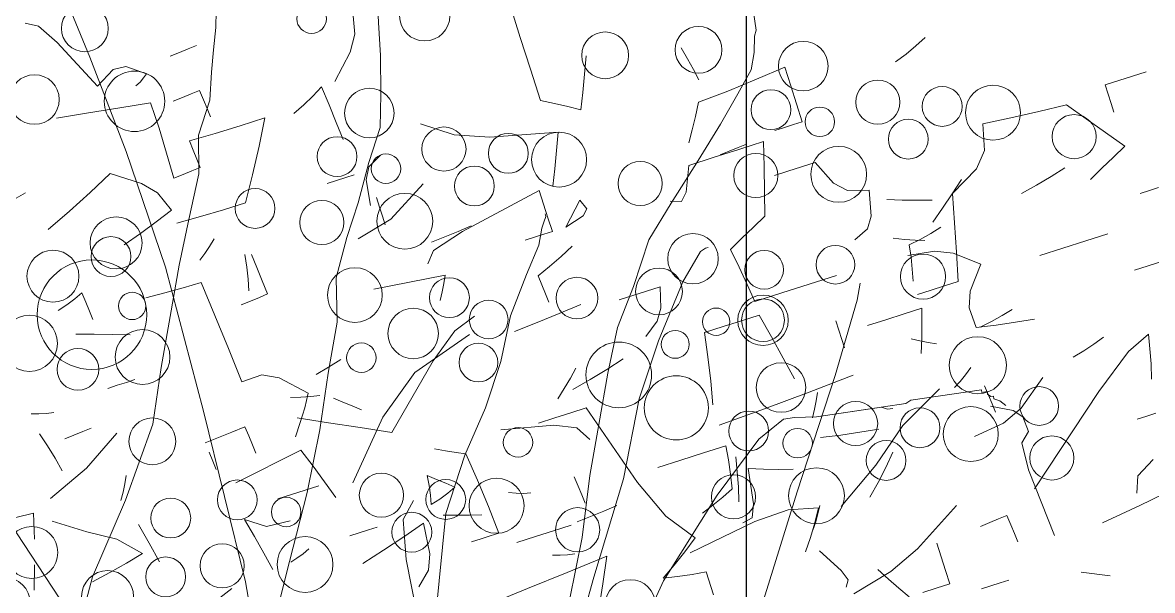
# Model space of a CAD drawing. Header units: metres. Extents: x -325 to 301, y -147 to 149.
# Drawn here: x 16.535 to 17.389, y 116.158 to 116.588 of the extents above; entities that cross this region are included whole.
import ezdxf

# ---------------------------------------------------------------- set-up
doc = ezdxf.new("R2010")
doc.units = ezdxf.units.M
doc.layers.add('-AUX_RIM', color=2, linetype='Continuous', plot=False)
doc.layers.add('0-TX-1_25', color=7, linetype='Continuous', true_color=0x3f4f7f)
doc.layers.add('05-VEG-gris 50%', color=253, linetype='Continuous', lineweight=18)
doc.layers.add('05-VEG-sec plano 2_', color=251, linetype='Continuous', lineweight=18)
doc.layers.add('10-DET_TERRENY_compactat', color=252, linetype='Continuous')

# ---------------------------------------------------------------- blocks, each defined once
blk = doc.blocks.new('arbusto')
at = {"color": 0}
for p, q in [((84.66328, 110.00926), (84.65518, 110.00419)), ((84.65518, 110.00419), (84.64646, 109.98914)), ((84.64646, 109.98914), (84.62966, 109.95121)), ((84.56108, 109.95543), (84.5548, 109.95581)), ((84.56781, 109.95501), (84.56108, 109.95543)), ((84.57476, 109.95459), (84.56781, 109.95501)), ((84.60632, 109.95784), (84.59442, 109.94837)), ((84.61545, 109.95858), (84.60632, 109.95784)), ((84.62966, 109.95121), (84.61545, 109.95858)), ((84.59442, 109.94837), (84.59733, 109.94622)), ((84.59733, 109.94622), (84.60047, 109.94429)), ((84.44731, 109.92754), (84.44378, 109.9426)), ((84.60047, 109.94429), (84.60409, 109.94277)), ((84.66398, 109.93909), (84.64175, 109.93544)), ((84.61974, 109.93179), (84.59818, 109.9281)), ((84.64175, 109.93544), (84.61974, 109.93179)), ((84.45443, 109.91671), (84.44731, 109.92754)), ((84.56294, 109.92526), (84.56251, 109.91831)), ((84.56922, 109.92487), (84.56294, 109.92526)), ((84.57595, 109.92446), (84.56922, 109.92487)), ((84.5829, 109.92403), (84.57595, 109.92446)), ((84.59818, 109.9281), (84.59833, 109.90935)), ((84.47127, 109.90083), (84.45443, 109.91671)), ((84.56251, 109.91831), (84.5621, 109.91158)), ((84.5621, 109.91158), (84.56171, 109.9053)), ((84.59833, 109.90935), (84.59894, 109.89102)), ((84.48125, 109.90022), (84.48041, 109.88654)), ((84.48904, 109.89603), (84.48125, 109.90022)), ((84.49709, 109.89227), (84.48904, 109.89603)), ((84.50559, 109.88871), (84.49709, 109.89227)), ((84.54394, 109.89266), (84.52586, 109.89247)), ((84.52586, 109.89247), (84.53609, 109.87485)), ((84.56227, 109.89328), (84.54394, 109.89266)), ((84.58106, 109.89409), (84.56227, 109.89328)), ((84.58063, 109.88714), (84.58106, 109.89409)), ((84.59894, 109.89102), (84.5998, 109.8729)), ((84.7163, 109.89383), (84.70145, 109.89671)), ((85.2822, 109.89108), (85.28074, 109.86742)), ((84.48041, 109.88654), (84.4796, 109.87331)), ((84.58022, 109.88041), (84.58063, 109.88714)), ((84.64095, 109.89041), (84.6223, 109.87671)), ((84.65852, 109.88235), (84.64095, 109.89041)), ((84.53609, 109.87485), (84.54678, 109.85742)), ((84.57983, 109.87413), (84.58022, 109.88041)), ((84.6223, 109.87671), (84.6139, 109.86684)), ((84.67634, 109.8745), (84.65852, 109.88235)), ((84.4796, 109.87331), (84.4788, 109.8603)), ((84.58612, 109.87374), (84.57983, 109.87413)), ((84.59285, 109.87333), (84.58612, 109.87374)), ((84.5998, 109.8729), (84.59285, 109.87333)), ((84.6139, 109.86684), (84.60855, 109.85232)), ((84.69462, 109.86707), (84.67634, 109.8745)), ((85.28074, 109.86742), (85.27932, 109.84421)), ((84.54678, 109.85742), (84.55773, 109.84042)), ((84.60855, 109.85232), (84.62134, 109.84783)), ((84.62134, 109.84783), (84.63437, 109.84376)), ((84.63437, 109.84376), (84.64786, 109.83989)), ((85.24346, 109.83138), (85.23921, 109.84363)), ((85.27932, 109.84421), (85.2779, 109.82121)), ((84.46806, 109.83647), (84.45761, 109.84156)), ((84.47275, 109.82838), (84.46806, 109.83647)), ((84.55773, 109.84042), (84.57407, 109.84071)), ((84.57407, 109.84071), (84.59089, 109.84142)), ((84.59089, 109.84142), (84.60794, 109.84234)), ((84.47573, 109.81039), (84.47275, 109.82838)), ((85.17341, 109.83264), (85.17092, 109.82408)), ((85.24773, 109.81936), (85.24346, 109.83138)), ((84.59151, 109.8196), (84.58675, 109.82361)), ((84.5963, 109.81604), (84.59151, 109.8196)), ((85.17092, 109.82408), (85.16867, 109.81594)), ((85.2779, 109.82121), (85.26891, 109.81676)), ((85.36336, 109.82598), (85.3425, 109.8126)), ((84.46514, 109.79683), (84.43581, 109.81284)), ((84.60111, 109.8127), (84.5963, 109.81604)), ((84.68656, 109.81747), (84.68613, 109.81052)), ((84.69273, 109.81513), (84.68656, 109.81747)), ((84.69935, 109.81298), (84.69273, 109.81513)), ((84.70622, 109.81126), (84.69935, 109.81298)), ((85.16867, 109.81594), (85.16688, 109.808)), ((85.25203, 109.80777), (85.24773, 109.81936)), ((85.26036, 109.81227), (85.25203, 109.80777)), ((85.26891, 109.81676), (85.26036, 109.81227)), ((85.3425, 109.8126), (85.31865, 109.80498)), ((84.56495, 109.79489), (84.56556, 109.80487)), ((84.68572, 109.80379), (84.68533, 109.79751)), ((84.68613, 109.81052), (84.68572, 109.80379)), ((85.31865, 109.80498), (85.27138, 109.79657)), ((84.49133, 109.79125), (84.46514, 109.79683)), ((84.60518, 109.79743), (84.60365, 109.77247)), ((84.61827, 109.79792), (84.60518, 109.79743)), ((84.63161, 109.79884), (84.61827, 109.79792)), ((84.64541, 109.79996), (84.63161, 109.79884)), ((85.01375, 109.79366), (85.00596, 109.79785)), ((85.10638, 109.80169), (85.10554, 109.78802)), ((85.12752, 109.79843), (85.10638, 109.80169)), ((85.14911, 109.79536), (85.12752, 109.79843)), ((85.27138, 109.79657), (85.27564, 109.78432)), ((85.42331, 109.80226), (85.41703, 109.80264)), ((85.43004, 109.80185), (85.42331, 109.80226)), ((85.43699, 109.80142), (85.43004, 109.80185)), ((84.56433, 109.78491), (84.56495, 109.79489)), ((84.7, 109.7916), (84.68775, 109.78734)), ((85.0218, 109.7899), (85.01375, 109.79366)), ((85.0303, 109.78633), (85.0218, 109.7899)), ((85.10554, 109.78802), (85.10473, 109.77478)), ((85.17095, 109.79272), (85.14911, 109.79536)), ((85.17541, 109.78372), (85.17095, 109.79272)), ((84.56372, 109.77493), (84.56433, 109.78491)), ((84.67573, 109.78307), (84.66415, 109.77877)), ((84.68775, 109.78734), (84.67573, 109.78307)), ((85.1799, 109.77517), (85.17541, 109.78372)), ((85.27564, 109.78432), (85.27991, 109.77229)), ((85.40539, 109.77635), (85.40582, 109.7833)), ((84.42337, 109.77353), (84.41339, 109.77415)), ((84.43335, 109.77292), (84.42337, 109.77353)), ((84.44333, 109.77231), (84.43335, 109.77292)), ((84.57, 109.77454), (84.56372, 109.77493)), ((84.57673, 109.77413), (84.57, 109.77454)), ((84.58368, 109.7737), (84.57673, 109.77413)), ((84.60365, 109.77247), (84.60211, 109.74752)), ((85.10473, 109.77478), (85.10393, 109.76177)), ((85.18439, 109.76684), (85.1799, 109.77517)), ((85.27991, 109.77229), (85.28421, 109.76071)), ((85.40498, 109.76962), (85.40539, 109.77635)), ((84.21882, 109.76606), (84.21254, 109.76645)), ((84.22555, 109.76565), (84.21882, 109.76606)), ((84.2325, 109.76522), (84.22555, 109.76565)), ((85.40459, 109.76333), (85.40498, 109.76962)), ((85.50578, 109.75841), (85.50502, 109.76718)), ((85.10393, 109.76177), (85.11021, 109.76138)), ((85.11021, 109.76138), (85.11694, 109.76097)), ((85.11694, 109.76097), (85.12389, 109.76054)), ((85.29419, 109.7601), (85.29357, 109.75012)), ((85.3534, 109.74551), (85.29419, 109.7601)), ((85.50701, 109.75006), (85.50578, 109.75841)), ((84.46706, 109.75081), (84.4418, 109.74735)), ((84.49232, 109.75427), (84.46706, 109.75081)), ((84.74745, 109.74861), (84.74234, 109.74696)), ((85.13357, 109.75494), (85.13752, 109.7377)), ((85.15157, 109.75383), (85.13357, 109.75494)), ((85.1698, 109.75271), (85.15157, 109.75383)), ((85.18846, 109.75157), (85.1698, 109.75271)), ((85.19479, 109.73374), (85.18846, 109.75157)), ((85.29357, 109.75012), (85.29296, 109.74014)), ((85.50847, 109.74192), (85.50701, 109.75006)), ((84.4418, 109.74735), (84.44452, 109.74218)), ((84.44452, 109.74218), (84.44747, 109.73698)), ((84.60211, 109.74752), (84.60058, 109.72257)), ((84.73724, 109.74552), (84.73217, 109.74454)), ((84.74234, 109.74696), (84.73724, 109.74552)), ((85.2651, 109.73962), (85.26831, 109.74666)), ((85.26831, 109.74666), (85.273, 109.74136)), ((85.273, 109.74136), (85.27768, 109.73607)), ((85.37629, 109.73761), (85.3534, 109.74551)), ((84.3608, 109.73359), (84.35105, 109.7379)), ((84.37058, 109.72972), (84.3608, 109.73359)), ((84.44747, 109.73698), (84.45086, 109.73177)), ((84.74653, 109.73364), (84.74396, 109.72378)), ((84.87191, 109.73595), (84.86193, 109.73656)), ((84.88189, 109.73534), (84.87191, 109.73595)), ((84.89187, 109.73473), (84.88189, 109.73534)), ((84.89145, 109.72778), (84.89187, 109.73473)), ((85.13752, 109.7377), (85.14148, 109.72069)), ((85.19965, 109.72824), (85.19479, 109.73374)), ((85.26874, 109.7355), (85.2651, 109.73962)), ((85.28237, 109.73077), (85.26874, 109.7355)), ((85.27768, 109.73607), (85.28237, 109.73077)), ((85.29296, 109.74014), (85.29235, 109.73016)), ((85.38248, 109.72963), (85.37629, 109.73761)), ((84.38038, 109.72608), (84.37058, 109.72972)), ((84.37995, 109.71913), (84.38038, 109.72608)), ((84.71727, 109.72542), (84.71099, 109.7258)), ((84.724, 109.725), (84.71727, 109.72542)), ((84.73095, 109.72458), (84.724, 109.725)), ((84.89103, 109.72105), (84.89145, 109.72778)), ((84.92151, 109.72789), (84.91069, 109.71483)), ((84.94155, 109.72796), (84.92151, 109.72789)), ((84.96162, 109.72847), (84.94155, 109.72796)), ((84.9817, 109.72921), (84.96162, 109.72847)), ((84.98521, 109.71081), (84.9817, 109.72921)), ((85.10209, 109.73183), (85.09324, 109.71456)), ((85.11207, 109.73121), (85.10209, 109.73183)), ((85.12205, 109.7306), (85.11207, 109.73121)), ((85.13203, 109.72999), (85.12205, 109.7306)), ((85.2072, 109.73038), (85.19965, 109.72824)), ((85.29235, 109.73016), (85.29863, 109.72977)), ((85.29863, 109.72977), (85.30536, 109.72936)), ((85.30536, 109.72936), (85.31231, 109.72893)), ((84.37954, 109.7124), (84.37995, 109.71913)), ((84.57499, 109.71672), (84.55912, 109.70007)), ((84.58573, 109.72255), (84.57499, 109.71672)), ((84.60058, 109.72257), (84.58573, 109.72255)), ((84.72314, 109.70019), (84.69502, 109.71658)), ((84.74396, 109.72378), (84.74161, 109.7139)), ((84.89065, 109.71476), (84.89103, 109.72105)), ((85.14148, 109.72069), (85.14547, 109.70411)), ((84.37915, 109.70612), (84.37954, 109.7124)), ((84.53985, 109.71257), (84.52998, 109.71492)), ((84.54975, 109.71066), (84.53985, 109.71257)), ((84.74161, 109.7139), (84.7397, 109.704)), ((84.91069, 109.71483), (84.89989, 109.70221)), ((84.99363, 109.6999), (84.98521, 109.71081)), ((85.09324, 109.71456), (85.085, 109.70727)), ((84.48394, 109.6897), (84.43904, 109.70244)), ((84.89989, 109.70221), (84.88911, 109.68981)), ((85.085, 109.70727), (85.07031, 109.70372)), ((85.07031, 109.70372), (85.07328, 109.68573)), ((85.14547, 109.70411), (85.15515, 109.69851)), ((85.60743, 109.70078), (85.60115, 109.70116)), ((85.61416, 109.70036), (85.60743, 109.70078)), ((84.08743, 109.68701), (84.07788, 109.69457)), ((84.37484, 109.69636), (84.35858, 109.69736)), ((84.39155, 109.69534), (84.37484, 109.69636)), ((84.40848, 109.6943), (84.39155, 109.69534)), ((84.55912, 109.70007), (84.56487, 109.69099)), ((84.75375, 109.68811), (84.72314, 109.70019)), ((85.01418, 109.68713), (84.99363, 109.6999)), ((85.05971, 109.69436), (85.0495, 109.69127)), ((85.15515, 109.69851), (85.16482, 109.69291)), ((85.16482, 109.69291), (85.1745, 109.6873)), ((85.62111, 109.69993), (85.61416, 109.70036)), ((84.097, 109.67967), (84.08743, 109.68701)), ((84.5151, 109.66734), (84.48394, 109.6897)), ((84.53824, 109.68632), (84.53294, 109.68164)), ((84.54354, 109.69101), (84.53824, 109.68632)), ((84.56487, 109.69099), (84.57109, 109.68234)), ((84.60829, 109.68506), (84.60788, 109.67833)), ((84.60872, 109.69201), (84.60829, 109.68506)), ((84.6187, 109.6914), (84.60872, 109.69201)), ((84.62868, 109.69078), (84.6187, 109.6914)), ((84.63866, 109.69017), (84.62868, 109.69078)), ((84.70128, 109.68131), (84.69855, 109.68649)), ((84.88911, 109.68981), (84.89879, 109.68421)), ((85.01795, 109.66686), (85.01418, 109.68713)), ((85.03932, 109.68863), (85.02916, 109.68621)), ((85.0495, 109.69127), (85.03932, 109.68863)), ((85.07328, 109.68573), (85.07798, 109.67765)), ((85.1745, 109.6873), (85.1717, 109.67374)), ((85.37569, 109.67939), (85.35976, 109.68594)), ((84.01794, 109.67625), (84.00678, 109.6789)), ((84.10659, 109.67277), (84.097, 109.67967)), ((84.53294, 109.68164), (84.52764, 109.67695)), ((84.57109, 109.68234), (84.57755, 109.67389)), ((84.60788, 109.67833), (84.60749, 109.67205)), ((84.63782, 109.67649), (84.63824, 109.68322)), ((84.70422, 109.67612), (84.70128, 109.68131)), ((84.79418, 109.6847), (84.76842, 109.6822)), ((84.76842, 109.6822), (84.77366, 109.66488)), ((84.89879, 109.68421), (84.90846, 109.6786)), ((84.90846, 109.6786), (84.91814, 109.673)), ((85.07798, 109.67765), (85.08843, 109.67255)), ((85.39543, 109.66259), (85.37569, 109.67939)), ((84.02955, 109.67379), (84.01794, 109.67625)), ((84.04141, 109.67177), (84.02955, 109.67379)), ((84.13654, 109.67093), (84.12936, 109.66766)), ((84.63744, 109.67021), (84.63782, 109.67649)), ((84.70761, 109.67091), (84.70422, 109.67612)), ((84.75782, 109.67283), (84.73724, 109.65795)), ((85.1717, 109.67374), (85.16915, 109.66062)), ((85.22878, 109.67395), (85.23196, 109.65928)), ((85.23876, 109.67333), (85.22878, 109.67395)), ((85.24874, 109.67272), (85.23876, 109.67333)), ((85.25872, 109.67211), (85.24874, 109.67272)), ((84.12243, 109.66482), (84.11596, 109.66218)), ((84.12936, 109.66766), (84.12243, 109.66482)), ((84.54984, 109.63051), (84.5151, 109.66734)), ((84.57694, 109.66391), (84.5724, 109.65046)), ((84.62733, 109.65673), (84.57694, 109.66391)), ((85.02171, 109.6466), (85.01795, 109.66686)), ((85.03583, 109.6638), (85.02793, 109.66625)), ((85.04397, 109.66156), (85.03583, 109.6638)), ((85.05258, 109.65973), (85.04397, 109.66156)), ((85.43593, 109.62114), (85.39543, 109.66259)), ((85.49858, 109.66238), (85.49151, 109.66085)), ((84.13063, 109.65627), (84.11207, 109.65314)), ((84.38206, 109.65083), (84.37609, 109.65621)), ((84.73724, 109.65795), (84.71909, 109.64627)), ((84.88002, 109.6553), (84.87329, 109.65572)), ((84.88697, 109.65488), (84.88002, 109.6553)), ((85.05334, 109.65096), (85.05258, 109.65973)), ((85.16915, 109.66062), (85.16705, 109.64768)), ((85.23196, 109.65928), (85.23666, 109.6512)), ((85.48467, 109.65952), (85.47831, 109.65862)), ((85.49151, 109.66085), (85.48467, 109.65952)), ((84.10003, 109.64738), (84.08418, 109.63407)), ((84.11207, 109.65314), (84.10003, 109.64738)), ((84.38849, 109.64543), (84.38206, 109.65083)), ((84.39513, 109.64001), (84.38849, 109.64543)), ((84.5724, 109.65046), (84.56833, 109.63742)), ((84.70139, 109.65125), (84.69852, 109.6364)), ((84.71909, 109.64627), (84.70516, 109.63098)), ((84.77936, 109.64776), (84.78531, 109.63107)), ((85.02548, 109.62633), (85.02171, 109.6466)), ((85.05457, 109.64261), (85.05334, 109.65096)), ((85.12713, 109.65014), (85.10717, 109.65136)), ((85.14709, 109.64891), (85.12713, 109.65014)), ((85.16705, 109.64768), (85.14709, 109.64891)), ((85.23666, 109.6512), (85.2469, 109.64278)), ((85.49766, 109.64741), (85.47708, 109.63865)), ((85.05603, 109.63447), (85.05457, 109.64261)), ((85.16644, 109.6377), (85.1617, 109.621)), ((85.17945, 109.6369), (85.16644, 109.6377)), ((85.47708, 109.63865), (85.45651, 109.6299)), ((84.08418, 109.63407), (84.09732, 109.61842)), ((84.43974, 109.63226), (84.40375, 109.62334)), ((84.56833, 109.63742), (84.5645, 109.6246)), ((84.61697, 109.621), (84.62999, 109.63059)), ((84.62999, 109.63059), (84.62719, 109.61703)), ((84.69852, 109.6364), (84.69586, 109.62153)), ((84.70516, 109.63098), (84.71805, 109.62822)), ((84.93195, 109.63207), (84.91568, 109.63307)), ((84.94866, 109.63105), (84.93195, 109.63207)), ((84.96559, 109.63001), (84.94866, 109.63105)), ((85.19269, 109.63609), (85.17945, 109.6369)), ((85.20636, 109.63525), (85.19269, 109.63609)), ((85.20835, 109.61813), (85.20636, 109.63525)), ((85.27904, 109.62707), (85.26625, 109.63157)), ((85.45651, 109.6299), (85.43593, 109.62114)), ((84.40375, 109.62334), (84.38904, 109.61645)), ((84.71805, 109.62822), (84.73118, 109.62567)), ((84.73118, 109.62567), (84.74478, 109.62354)), ((85.03546, 109.62571), (85.02548, 109.62633)), ((85.04544, 109.6251), (85.03546, 109.62571)), ((85.05542, 109.62449), (85.04544, 109.6251)), ((85.29207, 109.62301), (85.27904, 109.62707)), ((85.30556, 109.61914), (85.29207, 109.62301)), ((84.09732, 109.61842), (84.10186, 109.60775)), ((84.38904, 109.61645), (84.383, 109.60569)), ((84.48842, 109.60923), (84.49371, 109.61392)), ((84.49371, 109.61392), (84.49901, 109.6186)), ((84.49901, 109.6186), (84.49988, 109.61157)), ((84.59999, 109.61945), (84.61697, 109.621)), ((84.62719, 109.61703), (84.62464, 109.60391)), ((85.05481, 109.61451), (85.05722, 109.60434)), ((85.06782, 109.61371), (85.05481, 109.61451)), ((85.08105, 109.61289), (85.06782, 109.61371)), ((85.11447, 109.60713), (85.11488, 109.61386)), ((85.11488, 109.61386), (85.11531, 109.62081)), ((85.1617, 109.621), (85.15742, 109.60449)), ((85.21058, 109.60122), (85.20835, 109.61813)), ((84.10186, 109.60775), (84.10169, 109.59292)), ((84.48312, 109.60455), (84.48842, 109.60923)), ((84.49988, 109.61157), (84.5012, 109.60474)), ((85.09473, 109.61205), (85.08105, 109.61289)), ((85.11408, 109.60084), (85.11447, 109.60713)), ((84.14722, 109.60014), (84.142, 109.59675)), ((84.48928, 109.6022), (84.48312, 109.60455)), ((84.4959, 109.60005), (84.48928, 109.6022)), ((84.50278, 109.59833), (84.4959, 109.60005)), ((84.5012, 109.60474), (84.50278, 109.59833)), ((84.62464, 109.60391), (84.62255, 109.59097)), ((84.89388, 109.60436), (84.8839, 109.60497)), ((84.90386, 109.60374), (84.89388, 109.60436)), ((85.00159, 109.59577), (84.99369, 109.59822)), ((85.05722, 109.60434), (85.05986, 109.59416)), ((85.15742, 109.60449), (85.15339, 109.58841)), ((85.21328, 109.58473), (85.21058, 109.60122)), ((85.29965, 109.60447), (85.27763, 109.54497)), ((85.31093, 109.60378), (85.29965, 109.60447)), ((85.32265, 109.60306), (85.31093, 109.60378)), ((85.33459, 109.60232), (85.32265, 109.60306)), ((85.40257, 109.59944), (85.39565, 109.59661)), ((85.40975, 109.60271), (85.40257, 109.59944)), ((84.08778, 109.59006), (84.07435, 109.58762)), ((84.10169, 109.59292), (84.08778, 109.59006)), ((84.13681, 109.59381), (84.13163, 109.59108)), ((84.142, 109.59675), (84.13681, 109.59381)), ((85.00973, 109.59353), (85.00159, 109.59577)), ((85.01834, 109.5917), (85.00973, 109.59353)), ((85.05986, 109.59416), (85.06295, 109.58395)), ((85.38918, 109.59396), (85.38599, 109.57412)), ((85.39565, 109.59661), (85.38918, 109.59396)), ((85.50457, 109.59689), (85.49459, 109.5975)), ((85.51455, 109.59627), (85.50457, 109.59689)), ((85.52453, 109.59566), (85.51455, 109.59627)), ((84.07435, 109.58762), (84.06115, 109.58539)), ((84.22419, 109.58038), (84.22146, 109.58556)), ((84.40131, 109.57755), (84.40174, 109.5845)), ((84.47981, 109.58275), (84.47161, 109.58021)), ((84.48826, 109.58549), (84.47981, 109.58275)), ((84.49717, 109.58866), (84.48826, 109.58549)), ((84.51214, 109.58774), (84.51489, 109.56605)), ((84.52818, 109.58304), (84.51214, 109.58774)), ((84.54469, 109.57876), (84.52818, 109.58304)), ((84.22713, 109.57519), (84.22419, 109.58038)), ((84.23052, 109.56998), (84.22713, 109.57519)), ((84.4009, 109.57082), (84.40131, 109.57755)), ((84.56144, 109.57469), (84.54469, 109.57876)), ((85.14571, 109.5769), (85.11285, 109.58088)), ((85.1788, 109.57312), (85.14571, 109.5769)), ((84.40051, 109.56454), (84.4009, 109.57082)), ((85.21236, 109.56976), (85.1788, 109.57312)), ((85.38599, 109.57412), (85.38303, 109.55426)), ((85.44312, 109.56003), (85.43286, 109.57124)), ((84.17237, 109.54442), (84.13977, 109.56052)), ((84.29252, 109.55114), (84.2901, 109.56131)), ((84.51489, 109.56605), (84.51943, 109.55538)), ((85.03654, 109.56182), (85.03178, 109.56583)), ((85.04133, 109.55826), (85.03654, 109.56182)), ((85.36196, 109.5586), (85.35686, 109.55717)), ((85.36707, 109.56025), (85.36196, 109.5586)), ((85.44792, 109.53246), (85.44312, 109.56003)), ((85.46848, 109.55903), (85.46219, 109.55942)), ((85.47521, 109.55862), (85.46848, 109.55903)), ((85.48216, 109.55819), (85.47521, 109.55862)), ((84.02729, 109.55545), (84.01939, 109.5579)), ((84.03542, 109.55321), (84.02729, 109.55545)), ((84.04403, 109.55138), (84.03542, 109.55321)), ((84.10879, 109.54543), (84.10922, 109.55238)), ((84.2157, 109.55215), (84.20226, 109.54971)), ((84.2296, 109.555), (84.2157, 109.55215)), ((84.29516, 109.54096), (84.29252, 109.55114)), ((84.38992, 109.55517), (84.37993, 109.55579)), ((84.3999, 109.55456), (84.38992, 109.55517)), ((84.40988, 109.55395), (84.3999, 109.55456)), ((84.51943, 109.55538), (84.52965, 109.54659)), ((85.04614, 109.55493), (85.04133, 109.55826)), ((85.2277, 109.55379), (85.21144, 109.55479)), ((85.21144, 109.55479), (85.21212, 109.54473)), ((85.24441, 109.55276), (85.2277, 109.55379)), ((85.26134, 109.55172), (85.24441, 109.55276)), ((85.35686, 109.55717), (85.35179, 109.55618)), ((85.38303, 109.55426), (85.38051, 109.53438)), ((85.51697, 109.55408), (85.5121, 109.55635)), ((85.52185, 109.55204), (85.51697, 109.55408)), ((85.52677, 109.55044), (85.52185, 109.55204)), ((83.98883, 109.54976), (83.99125, 109.53959)), ((84.00603, 109.54277), (83.98883, 109.54976)), ((84.03467, 109.52283), (84.00603, 109.54277)), ((84.09, 109.52944), (84.06868, 109.54485)), ((84.10838, 109.5387), (84.10879, 109.54543)), ((84.19914, 109.52422), (84.17237, 109.54442)), ((84.20226, 109.54971), (84.18907, 109.54748)), ((85.21212, 109.54473), (85.21324, 109.53464)), ((85.27763, 109.54497), (85.26423, 109.51722)), ((85.58113, 109.53838), (85.57137, 109.54269)), ((83.99125, 109.53959), (83.99389, 109.52941)), ((84.10799, 109.53242), (84.10838, 109.5387)), ((84.29825, 109.53075), (84.29516, 109.54096)), ((84.4288, 109.53579), (84.4237, 109.53436)), ((84.43391, 109.53744), (84.4288, 109.53579)), ((85.02495, 109.53619), (85.01043, 109.52947)), ((85.20023, 109.53544), (85.19002, 109.53235)), ((85.2026, 109.51062), (85.20023, 109.53544)), ((85.21324, 109.53464), (85.21459, 109.52454)), ((83.99389, 109.52941), (83.99697, 109.5192)), ((84.1052, 109.52332), (84.09, 109.52944)), ((84.4237, 109.53436), (84.41863, 109.53337)), ((85.01043, 109.52947), (85.00486, 109.52332)), ((85.17984, 109.52971), (85.16967, 109.5273)), ((85.19002, 109.53235), (85.17984, 109.52971)), ((85.343, 109.52667), (85.32999, 109.52746)), ((85.38051, 109.53438), (85.38679, 109.53399)), ((85.38679, 109.53399), (85.39352, 109.53358)), ((85.39352, 109.53358), (85.40047, 109.53315)), ((85.45138, 109.4649), (85.44792, 109.53246)), ((84.09932, 109.47284), (84.03467, 109.52283)), ((84.12734, 109.52121), (84.1052, 109.52332)), ((84.23153, 109.50479), (84.19914, 109.52422)), ((84.39806, 109.52462), (84.407, 109.50707)), ((84.428, 109.52278), (84.39806, 109.52462)), ((84.45794, 109.52094), (84.428, 109.52278)), ((84.48789, 109.5191), (84.45794, 109.52094)), ((85.00486, 109.52332), (85.00345, 109.51246)), ((85.10668, 109.51243), (85.09919, 109.52161)), ((85.21459, 109.52454), (85.22238, 109.52035)), ((85.22238, 109.52035), (85.23043, 109.51659)), ((85.35623, 109.52585), (85.343, 109.52667)), ((85.36991, 109.52501), (85.35623, 109.52585)), ((84.26737, 109.51446), (84.24681, 109.50886)), ((84.29204, 109.51425), (84.26737, 109.51446)), ((84.34193, 109.50803), (84.29204, 109.51425)), ((85.00345, 109.51246), (85.00992, 109.50594)), ((85.11442, 109.50368), (85.10668, 109.51243)), ((85.23043, 109.51659), (85.23893, 109.51302)), ((85.26423, 109.51722), (85.24799, 109.49744)), ((84.24681, 109.50886), (84.25256, 109.49979)), ((84.407, 109.50707), (84.41595, 109.48975)), ((85.00992, 109.50594), (85.01002, 109.48646)), ((85.12261, 109.49512), (85.11442, 109.50368)), ((85.20593, 109.50132), (85.2026, 109.51062)), ((84.25256, 109.49979), (84.25878, 109.49113)), ((84.92072, 109.50252), (84.91399, 109.50293)), ((84.92767, 109.50209), (84.92072, 109.50252)), ((85.16058, 109.49279), (85.15785, 109.49797)), ((85.21306, 109.49958), (85.20593, 109.50132)), ((85.24799, 109.49744), (85.25754, 109.48987)), ((84.25878, 109.49113), (84.26524, 109.48268)), ((85.16352, 109.4876), (85.16058, 109.49279)), ((85.16691, 109.48238), (85.16352, 109.4876)), ((85.25754, 109.48987), (85.26711, 109.48253)), ((84.19034, 109.45945), (84.15483, 109.47945)), ((85.01002, 109.48646), (85.00384, 109.4373)), ((85.26711, 109.48253), (85.27671, 109.47564)), ((85.24646, 109.47248), (85.24542, 109.45555)), ((85.25652, 109.47316), (85.24646, 109.47248)), ((85.26661, 109.47429), (85.25652, 109.47316)), ((85.27671, 109.47564), (85.26661, 109.47429)), ((84.01408, 109.46546), (84.02791, 109.45812)), ((85.16599, 109.46741), (85.15455, 109.4503)), ((84.02791, 109.45812), (84.0326, 109.44688)), ((84.12366, 109.46133), (84.12323, 109.45438)), ((84.12994, 109.46094), (84.12366, 109.46133)), ((84.13667, 109.46053), (84.12994, 109.46094)), ((84.14362, 109.4601), (84.13667, 109.46053)), ((84.21315, 109.45026), (84.19034, 109.45945)), ((84.12282, 109.44765), (84.12243, 109.44136)), ((84.12323, 109.45438), (84.12282, 109.44765)), ((84.24282, 109.44398), (84.21315, 109.45026)), ((85.0843, 109.44237), (85.08492, 109.45235)), ((85.15455, 109.4503), (85.15149, 109.4427)), ((84.03336, 109.43812), (84.00526, 109.44159)), ((85.08369, 109.43239), (85.0843, 109.44237)), ((85.12953, 109.4446), (85.124, 109.43622)), ((85.15149, 109.4427), (85.15417, 109.43808)), ((84.06193, 109.43506), (84.03336, 109.43812)), ((85.08308, 109.42241), (85.08369, 109.43239)), ((85.124, 109.43622), (85.11851, 109.42829)), ((85.11851, 109.42829), (85.11302, 109.42057)), ((85.09306, 109.4218), (85.08308, 109.42241)), ((85.10304, 109.42118), (85.09306, 109.4218)), ((85.04882, 109.4145), (85.04254, 109.41488)), ((85.05555, 109.41408), (85.04882, 109.4145)), ((85.0625, 109.41366), (85.05555, 109.41408)), ((84.99202, 109.40797), (84.97282, 109.40043))]:
    blk.add_line(p, q, dxfattribs=at)
blk = doc.blocks.new('ccddddddddddd')
for points in [[(90.2324, 20.0174), (90.2543, 20.0174), (90.3529, 19.9299), (90.4186, 19.7766), (90.5501, 19.5795), (90.7472, 19.2291), (90.9663, 18.7911), (91.2292, 18.2656), (91.514, 17.6524), (91.7769, 17.0831), (91.974, 16.5794), (92.1274, 16.0757), (92.3245, 15.5283), (92.456, 15.1341), (92.4779, 14.8713), (92.5436, 14.6742), (92.6093, 14.5209), (92.6203, 14.4334)], [(92.6093, 19.6014), (92.5984, 19.5357), (92.5765, 19.4481), (92.5546, 19.3605), (92.5327, 19.251), (92.4669, 19.1196), (92.445, 18.9663), (92.3793, 18.7911), (92.3136, 18.6159), (92.2479, 18.4189), (92.1821, 18.2218), (92.1164, 18.0028), (91.9631, 17.7181), (91.7878, 17.4334), (91.6564, 17.1269)], [(91.9631, 19.8423), (92.0069, 19.8423), (92.0178, 19.7547), (92.0836, 19.4919), (92.1712, 19.0977), (92.2588, 18.6159), (92.3245, 18.0247), (92.3903, 17.3239), (92.4122, 16.4699), (92.4122, 15.5721), (92.4012, 14.8056), (92.3355, 14.3239), (92.3136, 14.1049), (92.3245, 14.0939)], [(93.2556, 19.5685), (93.2446, 19.459), (93.2337, 19.3276), (93.2118, 19.1744), (93.1899, 19.043), (93.1241, 18.9116), (93.0584, 18.7583), (92.9927, 18.6269), (92.927, 18.4736), (92.9051, 18.2984), (92.8394, 18.1013), (92.7736, 17.8824), (92.686, 17.6415), (92.5765, 17.3787), (92.4669, 17.1159)], [(94.734, 19.3167), (94.734, 19.2072), (94.7231, 19.1853), (94.7121, 19.1196), (94.6902, 19.0539), (94.6245, 18.9663), (94.5369, 18.8568), (94.4273, 18.7254), (94.2959, 18.5722), (94.1863, 18.4408), (94.0987, 18.2656), (94.0111, 18.1123), (93.9454, 17.9371), (93.8796, 17.74), (93.8139, 17.5429), (93.7482, 17.302), (93.6606, 17.0612)], [(93.091, 16.9517), (93.1567, 17.2145), (93.2224, 17.4772), (93.332, 17.6962), (93.4415, 17.8714), (93.5291, 18.0466), (93.5948, 18.2218), (93.6825, 18.3751), (93.7482, 18.4846), (93.7701, 18.5503), (93.7811, 18.5722), (93.792, 18.5941), (93.792, 18.605)], [(92.9157, 14.4005), (92.9267, 14.4224), (92.9376, 14.5319), (93.0034, 14.6852), (93.0691, 14.8823), (93.1786, 15.1888), (93.2881, 15.5173), (93.3758, 15.9115), (93.5948, 16.7436), (93.7701, 17.1378), (93.9454, 17.5101), (94.0549, 17.8167), (94.1644, 18.0356), (94.2959, 18.2546), (94.3835, 18.3641), (94.4054, 18.3751), (94.4164, 18.3751)], [(93.1567, 14.3786), (93.2662, 14.6195), (93.4634, 14.9699), (93.7482, 15.4735), (94.0549, 16.1086), (94.3397, 16.7655), (94.6245, 17.3568), (94.8436, 17.7948), (94.975, 18.0794), (94.9969, 18.1451)], [(92.9924, 14.3239), (92.9924, 14.3458), (93.0034, 14.4553), (93.0143, 14.6304), (93.1019, 14.8713), (93.1677, 15.2217), (93.2772, 15.6159), (93.4086, 15.9662), (93.562, 16.3385), (94.0439, 17.0831), (94.3068, 17.3896), (94.504, 17.5867), (94.6135, 17.6524), (94.6573, 17.6524), (94.745, 17.6415), (95.0079, 17.6415), (95.0298, 17.6305), (95.0517, 17.6305)], [(94.745, 17.6415), (95.1064, 17.6415), (95.1283, 17.6524), (95.4131, 17.6524), (95.4131, 17.6415), (95.435, 17.6415), (95.435, 17.6305), (95.446, 17.6196), (95.457, 17.6196), (95.457, 17.6086), (95.4789, 17.5977), (95.4898, 17.5867), (95.5008, 17.5758)]]:
    blk.add_lwpolyline(points)
for centre, radius in [((92.0801, 19.6086), 0.0936), ((92.9825, 19.5138), 0.059), ((93.4316, 19.459), 0.1009), ((91.8392, 19.3567), 0.0991), ((92.2335, 19.291), 0.1209), ((94.1217, 19.1963), 0.0936), ((94.4941, 19.1634), 0.0936), ((93.1555, 19.1064), 0.0991), ((94.8987, 19.0373), 0.0991), ((93.0021, 18.9531), 0.0797), ((93.4293, 18.9203), 0.0883), ((93.1883, 18.8765), 0.059), ((93.6812, 18.8655), 0.0797), ((94.7454, 18.884), 0.0797), ((95.1726, 18.8511), 0.0883), ((93.8784, 18.8108), 0.11), ((92.0778, 18.7413), 0.1039), ((92.6474, 18.7961), 0.0797), ((93.5279, 18.7561), 0.0797), ((94.9316, 18.8073), 0.059), ((95.4245, 18.7964), 0.0797), ((95.6217, 18.7417), 0.11), ((92.9035, 18.7013), 0.0883), ((91.8085, 18.6466), 0.1039), ((92.0495, 18.6904), 0.0797), ((93.2321, 18.6575), 0.1117), ((94.1851, 18.6685), 0.0883), ((95.2712, 18.6869), 0.0797), ((94.6468, 18.6322), 0.0883), ((94.9754, 18.5884), 0.1117), ((91.9399, 18.4714), 0.219), ((95.9284, 18.5993), 0.0883), ((92.1042, 18.4823), 0.0547), ((91.6759, 18.3947), 0.1122), ((92.9912, 18.3947), 0.1095), ((94.3494, 18.34), 0.1009), ((92.1152, 18.2743), 0.1095), ((93.3636, 18.329), 0.0797), ((91.8523, 18.2633), 0.0834), ((93.1993, 18.2086), 0.1009), ((93.506, 18.2195), 0.0774), ((93.8674, 18.2524), 0.0834), ((94.1961, 18.2305), 0.0936), ((94.6245, 18.2546), 0.0774), ((94.9093, 18.2327), 0.0774), ((92.9802, 18.1429), 0.059), ((95.2488, 18.1342), 0.0903), ((93.4403, 18.0553), 0.0774), ((94.4042, 18.0772), 0.0548), ((94.5904, 18.0553), 0.1009), ((94.5904, 18.0553), 0.0855), ((94.2289, 18.0115), 0.0558), ((92.1042, 17.9349), 0.0936), ((93.9879, 17.9239), 0.1314), ((94.1961, 17.7597), 0.1282), ((94.1961, 17.7597), 0.1282), ((94.622, 17.7787), 0.0991), ((95.4131, 17.751), 0.1143), ((93.5498, 17.7159), 0.059), ((92.4059, 17.6534), 0.0797), ((94.4687, 17.6255), 0.0797), ((91.5625, 17.5658), 0.1039), ((92.1321, 17.6205), 0.0797), ((92.9785, 17.5872), 0.0883), ((94.8959, 17.5926), 0.0883), ((92.5921, 17.5767), 0.059), ((95.1478, 17.5379), 0.0797), ((95.6322, 17.5539), 0.0774), ((93.2304, 17.5325), 0.0797), ((93.4276, 17.4777), 0.11), ((94.6549, 17.5488), 0.059), ((95.345, 17.4831), 0.11), ((91.4201, 17.3797), 0.1078), ((92.3073, 17.4015), 0.0883), ((93.077, 17.423), 0.0797), ((94.9945, 17.4284), 0.0797), ((91.8363, 17.3468), 0.1039), ((92.0773, 17.3906), 0.0797), ((92.6359, 17.3578), 0.1117), ((94.3701, 17.3736), 0.0883), ((94.6987, 17.3298), 0.1117), ((93.7343, 17.3354), 0.0883), ((95.6517, 17.3408), 0.0883), ((93.8986, 17.0069), 0.1009)]:
    blk.add_circle(centre, radius)

msp = doc.modelspace()

# ---------------------------------------------------------------- hatches: boundary and pattern name
at = {"layer": '10-DET_TERRENY_compactat'}
h = msp.add_hatch(dxfattribs=at)
h.set_pattern_fill('HEX', color=256, scale=0.002, angle=0.57823)
edge = h.paths.add_edge_path(flags=16)
edge.add_arc((18.18345, 116.02958), 0.01915, 0, 360)
h.paths.add_polyline_path([(12.7252, 115.18556), (15.7252, 115.18556), (18.50069, 116.11073), (18.7252, 116.11073), (18.7252, 116.16073), (18.50112, 116.16073), (15.72097, 115.22794), (12.7252, 115.22794)])
edge = h.paths.add_edge_path(flags=16)
edge.add_arc((18.63157, 116.13402), 0.01915, 0, 360)
edge = h.paths.add_edge_path(flags=16)
edge.add_arc((17.42827, 115.77584), 0.01915, 0, 360)
edge = h.paths.add_edge_path(flags=16)
edge.add_arc((17.80485, 115.89702), 0.01915, 0, 360)
edge = h.paths.add_edge_path(flags=16)
edge.add_arc((16.5807, 115.48977), 0.01915, 0, 360)
edge = h.paths.add_edge_path(flags=16)
edge.add_arc((16.20413, 115.36859), 0.01915, 0, 360)
edge = h.paths.add_edge_path(flags=16)
edge.add_arc((15.73517, 115.21509), 0.01915, 0, 360)
edge = h.paths.add_edge_path()
edge.add_arc((15.03486, 115.20471), 0.01915, 0, 360)
edge = h.paths.add_edge_path()
edge.add_arc((14.53486, 115.20471), 0.01915, 0, 360)
edge = h.paths.add_edge_path()
edge.add_arc((13.53486, 115.20471), 0.01915, 0, 360)
edge = h.paths.add_edge_path()
edge.add_arc((14.03486, 115.20471), 0.01915, 0, 360)
edge = h.paths.add_edge_path()
edge.add_arc((13.03486, 115.20471), 0.01915, 0, 360)

# ---------------------------------------------------------------- linework, layer by layer
at = {"layer": '-AUX_RIM'}
for radius in [4.65166, 4.65166, 4.37952, 4.37952]:
    msp.add_circle((17.10336, 114.84483), radius, dxfattribs=at)
at = {"layer": '0-TX-1_25'}
msp.add_lwpolyline([(17.08182, 114.95238), (17.08182, 116.82025)], dxfattribs=at)

# ---------------------------------------------------------------- block references
at = {"layer": '05-VEG-gris 50%', "xscale": -1.080001674432827, "yscale": 1.080001674432827, "zscale": 1.080001674432827, "rotation": 14.20189196332591}
msp.add_blockref('arbusto', (135.31053, 24.14283), dxfattribs=at)
at = {"layer": '05-VEG-sec plano 2_'}
for name, p, xscale, yscale, zscale, rotation in [('arbusto', (141.35154, 33.53514), -1.080001674432827, 1.080001674432827, 1.080001674432827, 18.77808608668562), ('ccddddddddddd', (-0.10179, 110.35646, 0), 0.1891516853244664, 0.1891516853244664, 0.1891516853244664, 8.446641420214805)]:
    msp.add_blockref(name, p, dxfattribs=dict(at, xscale=xscale, yscale=yscale, zscale=zscale, rotation=rotation))

doc.saveas('drawing.dxf')
